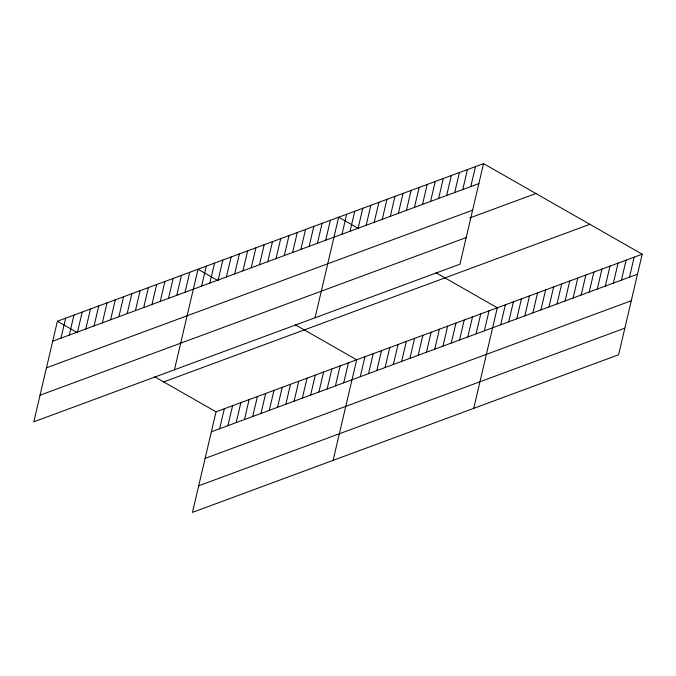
<?xml version="1.0" encoding="UTF-8"?>
<svg xmlns="http://www.w3.org/2000/svg" width="676" height="676" viewBox="0 0 676 676"><rect width="100%" height="100%" fill="white"/><g stroke="black" fill="none" stroke-linecap="round" stroke-linejoin="round"><path stroke-width="1.01" d="M483.534 163.617L57.384 321.244L33.8 421.807L459.95 264.181L483.534 163.617L642.2 254.193L618.616 354.756L192.466 512.383L216.05 411.819L642.2 254.193M60.975 338.152L65.656 318.185M69.248 335.093L73.929 315.126M77.52 332.034L82.202 312.058M85.793 328.975L90.474 309M94.065 325.916L98.747 305.941M102.338 322.858L107.019 302.882M110.611 319.799L115.292 299.823M118.883 316.74L123.564 296.764M127.156 313.672L131.837 293.705M135.428 310.614L140.109 290.646M143.701 307.555L148.382 287.587M151.973 304.496L156.655 284.52M160.246 301.437L164.927 281.461M168.518 298.378L173.2 278.402M176.791 295.319L181.472 275.343M185.063 292.26L189.745 272.284M174.433 369.789L198.017 269.225L218.086 280.684M201.609 286.142L206.29 266.167M209.881 283.075L214.562 263.108M218.154 280.016L222.835 260.049M226.418 276.957L231.107 256.981M234.69 273.898L239.38 253.922M242.963 270.839L247.653 250.864M251.235 267.78L255.925 247.805M219.641 428.728L224.322 408.76M259.508 264.722L264.198 244.746M227.913 425.669L232.595 405.701M267.78 261.663L272.47 241.687M236.186 422.61L240.867 402.634M276.053 258.604L280.743 238.628M244.459 419.551L249.14 399.575M284.326 255.536L289.015 235.569M252.731 416.492L257.412 396.516M292.598 252.478L297.288 232.51M260.995 413.433L265.685 393.457M300.871 249.419L305.56 229.451M269.268 410.374L273.957 390.398M309.143 246.36L313.833 226.384M277.54 407.315L282.23 387.34M317.416 243.301L322.106 223.325M285.813 404.256L290.503 384.281M325.688 240.242L330.378 220.266M294.085 401.189L298.775 381.222M315.058 317.779L338.651 217.207L358.719 228.665M302.358 398.13L307.048 378.163M342.014 234.2L346.695 214.233M310.63 395.071L315.32 375.104M350.058 231.226L354.748 211.25M318.903 392.012L323.593 372.037M358.111 228.251L362.792 208.276M327.176 388.954L331.865 368.978M366.164 225.269L370.845 205.301M335.448 385.895L340.138 365.919M374.208 222.294L378.898 202.318M343.721 382.836L348.41 362.86M382.261 219.32L386.942 199.344M390.305 216.337L394.995 196.37M333.091 460.364L356.683 359.801L295.327 324.776M398.358 213.362L403.04 193.387M360.266 376.718L364.955 356.742M406.411 210.388L411.092 190.412M368.538 373.651L373.228 353.683M414.456 207.405L419.145 187.438M376.811 370.592L381.501 350.624M422.508 204.431L427.19 184.455M385.083 367.533L389.765 347.565M430.553 201.456L435.243 181.481M393.356 364.474L398.037 344.498M438.606 198.474L443.287 178.506M401.628 361.415L406.31 341.439M446.659 195.499L451.34 175.523M409.901 358.356L414.582 338.38M454.703 192.525L459.393 172.549M418.174 355.297L422.855 335.321M462.756 189.542L467.437 169.566M426.446 352.238L431.127 332.262M470.8 186.568L475.49 166.592M434.719 349.179L439.4 329.204M442.991 346.12L447.673 326.145M451.264 343.053L455.945 323.086M459.536 339.994L464.218 320.027M467.809 336.935L472.49 316.959M476.081 333.876L480.763 313.901M484.354 330.817L489.035 310.842M473.724 408.355L497.308 307.783L435.961 272.758M500.671 324.784L505.361 304.808M508.724 321.801L513.405 301.826M516.777 318.827L521.458 298.851M524.821 315.844L529.511 295.877M532.874 312.87L537.555 292.894M540.918 309.895L545.608 289.92M548.971 306.912L553.652 286.945M557.024 303.938L561.705 283.962M565.068 300.964L569.758 280.988M573.121 297.981L577.803 278.013M581.166 295.006L585.855 275.031M589.218 292.032L593.9 272.056M597.271 289.049L601.953 269.082M605.316 286.075L610.005 266.099M613.369 283.1L618.05 263.125M621.413 280.118L626.103 260.15M629.466 277.143L634.147 257.167M52.703 341.211L478.853 183.585M46.467 367.812L472.617 210.185M469.71 217.985L535.899 193.505M40.036 395.215L466.187 237.589M163.693 381.932L589.844 224.305M211.368 431.795L637.519 274.169M205.124 458.387L631.274 300.761M198.702 485.79L624.852 328.164M57.384 321.244L77.461 332.702M154.703 376.794L216.05 411.819"/></g></svg>
